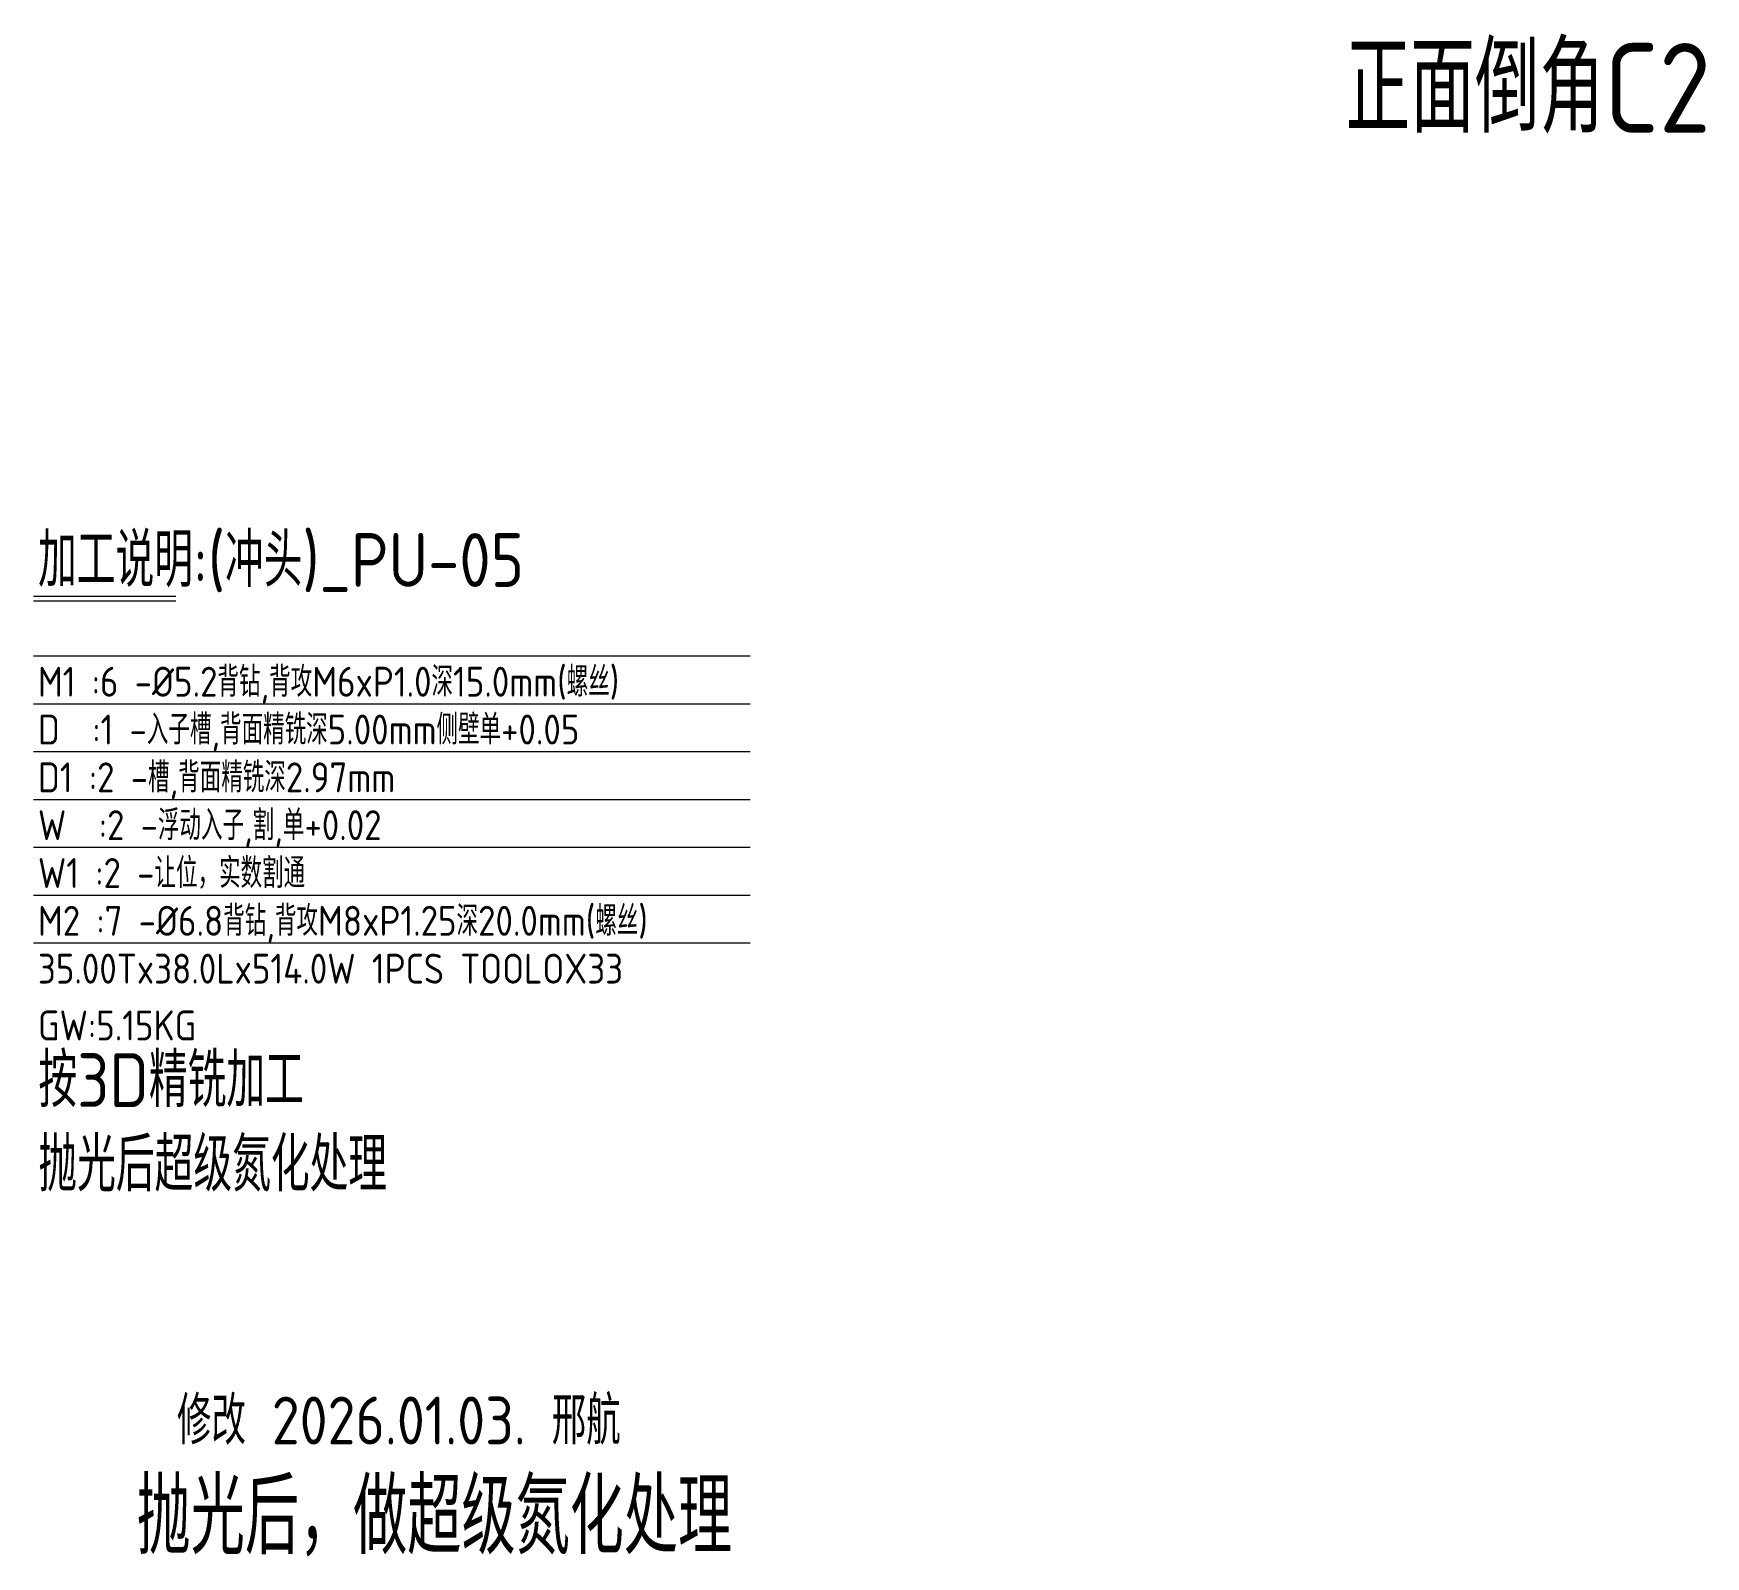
# Model space of a CAD drawing. Header units: millimetres. Extents: x 16103 to 17049, y 60549 to 61253.
# Drawn here: x 16490 to 17049, y 60744 to 61253 of the extents above; entities that cross this region are included whole.
import ezdxf
from ezdxf.enums import TextEntityAlignment as Align

# ---------------------------------------------------------------- set-up
doc = ezdxf.new("R2010")
doc.units = ezdxf.units.MM
doc.linetypes.add('DASHDOT', pattern=[0])
doc.layers.add('DIE_P', color=7, linetype='Continuous', true_color=0xffffff)
doc.layers.add('U1', color=7, linetype='Continuous', true_color=0xffffff)
doc.layers.add('dim', color=4, linetype='Continuous')
doc.styles.add('gbenor', font='gbenor.shx', dxfattribs={"bigfont": 'gbcbig'})
doc.styles.add('gbenor_', font='gbenor.shx', dxfattribs={"bigfont": 'gbcbig'})

msp = doc.modelspace()

# ---------------------------------------------------------------- linework, layer by layer
at = {"layer": 'dim', "color": 8, "linetype": 'Continuous', "lineweight": 18}
for p, q in [((16489.734, 61064.855), (16537.362, 61064.855)), ((16489.734, 61063.355), (16537.362, 61063.355)), ((16489.734, 61044.855), (16729.494, 61044.855)), ((16489.734, 61028.855), (16729.494, 61028.855)), ((16489.734, 61012.855), (16729.494, 61012.855)), ((16489.734, 60996.855), (16729.494, 60996.855)), ((16489.734, 60980.855), (16729.494, 60980.855)), ((16489.734, 60964.855), (16729.494, 60964.855)), ((16489.734, 60948.855), (16729.494, 60948.855))]:
    msp.add_line(p, q, dxfattribs=at)

# ---------------------------------------------------------------- texts
at = {"color": 2, "linetype": 'DASHDOT', "lineweight": 13, "style": 'gbenor_'}
msp.add_text('修改 2026.01.03. 邢航', height=16, dxfattribs=at).set_placement((16611.972, 60789.936), align=Align.MIDDLE)
at = {"layer": 'DIE_P', "color": 2, "linetype": 'ByBlock', "lineweight": 18, "style": 'gbenor_'}
msp.add_text('抛光后，做超级氮化处理', height=25.15576, dxfattribs=at).set_placement((16623.874, 60757.86), align=Align.MIDDLE)
at = {"layer": 'dim', "color": 4, "lineweight": 18, "style": 'gbenor'}
for s, height, p in [('加工说明:(冲头)_PU-05', 18, (16491.273, 61067.961)), ('M1 :6 -%%c5.2背钻,背攻M6xP1.0深15.0mm(螺丝)', 10, (16491.234, 61031.247)), ('D  :1 -入子槽,背面精铣深5.00mm侧壁单+0.05', 10, (16491.234, 61015.247)), ('D1 :2 -槽,背面精铣深2.97mm', 10, (16491.234, 60999.247)), ('M2 :7 -%%c6.8背钻,背攻M8xP1.25深20.0mm(螺丝)', 10, (16491.234, 60951.247)), ('35.00Tx38.0Lx514.0W 1PCS TOOLOX33', 10, (16491.234, 60935.247)), ('GW:5.15KG ', 10, (16491.234, 60916.247))]:
    msp.add_text(s, height=height, dxfattribs=at).set_placement(p)
at = {"layer": 'dim', "color": 1, "lineweight": 18, "style": 'gbenor'}
for s, p in [('W  :2 -浮动入子,割,单+0.02', (16491.234, 60983.247)), ('W1 :2 -让位，实数割通', (16491.234, 60967.247))]:
    msp.add_text(s, height=10, dxfattribs=at).set_placement(p)
at = {"layer": 'dim', "color": 21, "lineweight": 18, "style": 'gbenor'}
for s, p in [('按3D精铣加工', (16491.402, 60893.961)), ('抛光后超级氮化处理', (16491.402, 60865.725))]:
    msp.add_text(s, height=18, dxfattribs=at).set_placement(p)
at = {"layer": 'U1', "color": 3, "lineweight": 18, "style": 'gbenor'}
msp.add_text('正面倒角C2', height=30, dxfattribs=at).set_placement((16928.782, 61219.916))

doc.saveas('drawing.dxf')
